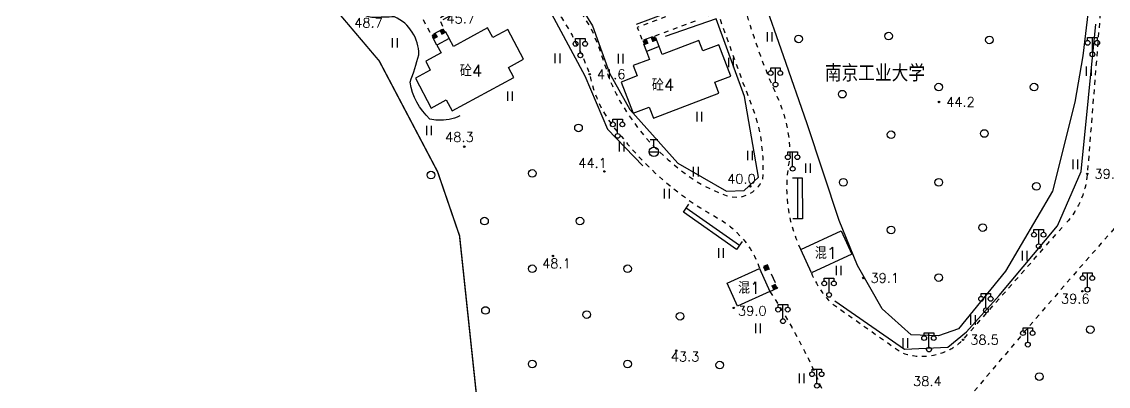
# Model space of a CAD drawing. Extents: x 115374 to 116875, y 149866 to 152432.
# Drawn here: x 115430.5 to 115658.3, y 151637.3 to 151713.9 of the extents above; entities that cross this region are included whole.
import ezdxf
from ezdxf.enums import TextEntityAlignment as Align

# ---------------------------------------------------------------- set-up
doc = ezdxf.new("R2010")
doc.units = 0
doc.header["$MEASUREMENT"] = 0
doc.header["$PDMODE"] = 32
doc.header["$PDSIZE"] = 0.3
doc.linetypes.add('X5', pattern=[3, 2, -1])
doc.linetypes.add('X6', pattern=[2, 1, -1])
doc.layers.get('0').update_dxf_attribs({"linetype": 'CONTINUOUS'})
for name, color, linetype in [('DLDW', 14, 'CONTINUOUS'), ('DLSS', 5, 'CONTINUOUS'), ('DMTZ', 5, 'CONTINUOUS'), ('GCD', 1, 'CONTINUOUS'), ('GXYZ', 2, 'CONTINUOUS'), ('JMD', 6, 'CONTINUOUS'), ('YZH', 2, 'CONTINUOUS'), ('ZBTZ', 5, 'CONTINUOUS')]:
    doc.layers.add(name, color=color, linetype=linetype)
doc.styles.add('HZ', font='rs.shx', dxfattribs={"bigfont": 'hztxt.shx'})
doc.linetypes.add('X17', pattern='A,9.4,[169,symbolx.shx,S=1,R=0,X=0,Y=0.15],0.6', length=10)
doc.linetypes.add('X18', pattern='A,9.4,[169,symbolx.shx,S=1,R=-90,X=0,Y=-0.15],0.6', length=10)
doc.linetypes.add('X36', pattern='A,2,[4,symbolt.shx,S=1,R=180,X=0,Y=0],2,[28,symbolt.shx,S=1,R=180,X=0,Y=0],1e-11', length=4)
doc.linetypes.add('X4', pattern='A,0,-1e-09,[149,symbolx.shx,S=0.15,R=0,X=0,Y=0],-1.6', length=1.6)
doc.linetypes.add('X49', pattern='A,0,[5,symbolt.shx,S=1,R=0,X=0,Y=0],-10', length=10)

# ---------------------------------------------------------------- blocks, each defined once
blk = doc.blocks.new('GC271')
at = {"const_width": 1}
blk.add_lwpolyline([(-0.5, 0), (0.5, 0)], dxfattribs=at)
blk = doc.blocks.new('GC097')
for p, q in [((-1, 2.92), (-1, 3.52)), ((-1, 3.52), (1, 3.52)), ((0, 0.52), (0, 3.52)), ((1, 3.52), (1, 2.92))]:
    blk.add_line(p, q)
for centre in [(-1, 2.42), (1, 2.42), (0.01, 0)]:
    blk.add_circle(centre, 0.5)
blk = doc.blocks.new('GC133')
for p, q in [((-0.81, 2.59), (0.79, 2.59)), ((-0.01, 0.99), (-0.01, 2.59)), ((-1.01, -0.01), (0.99, -0.01))]:
    blk.add_line(p, q)
blk.add_circle((-0.01, -0.01), 1)
blk = doc.blocks.new('GC122')
blk.add_circle((0, 0), 0.8)
blk = doc.blocks.new('GC121')
for p, q in [((-0.5, -0.64), (-0.5, 1.36)), ((-0.5, -0.64), (-0.5, 0.86)), ((0.5, -0.64), (0.5, 1.36))]:
    blk.add_line(p, q)

msp = doc.modelspace()

# ---------------------------------------------------------------- linework, layer by layer
at = {"layer": 'DLDW', "linetype": 'Continuous'}
for p, q in [((115592.13, 151681.07, 39.66), (115594.13, 151681.08, 39.66)), ((115593.13, 151681.08, 39.66), (115593.19, 151672.48, 39.66)), ((115594.13, 151681.08, 39.66), (115594.19, 151672.49, 39.66)), ((115569.24, 151673.9, 39.63), (115570.39, 151675.53, 39.63)), ((115580.39, 151666.06, 39.63), (115569.24, 151673.9, 39.63)), ((115580.97, 151666.88, 39.63), (115569.81, 151674.72, 39.63)), ((115594.19, 151672.49, 39.66), (115592.19, 151672.48, 39.66)), ((115581.54, 151667.69, 39.63), (115580.39, 151666.06, 39.63))]:
    msp.add_line(p, q, dxfattribs=at)
at = {"layer": 'DLSS', "linetype": 'X6', "flags": 128}
for points, elevation in [([(115593.84, 151666.07, -0.164014), (115591.62, 151685.39, 0.110432), (115588.99, 151697.98, -0.04189), (115581.82, 151718.14, 0.017092), (115576.77, 151734.15), (115576.57, 151734.77), (115568.97, 151750.65, 0.003273), (115551.2, 151784.25), (115553, 151784.75), (115555.64, 151788.86)], 39.46), ([(115652.07, 151748.4), (115657.21, 151748.43), (115657.26, 151734.26), (115656.67, 151716.18), (115653.92, 151681.91, -0.176372), (115648.91, 151670.98, -1.488412)], 44.04), ([(115596.08, 151661.11, 0.101525), (115600.26, 151654.79), (115615.04, 151644.34, 0.195667), (115624.62, 151644.82, 0.08876), (115627.87, 151647.1), (115648.91, 151670.98)], 40.14), ([(115587.38, 151657.22, -0.048202), (115598.37, 151636.52, -0.018881), (115607.22, 151617.27, -0.066878), (115609.55, 151608.49), (115614.23, 151573.8, -0.040063), (115616.14, 151565.5)], 37.17)]:
    msp.add_lwpolyline(points, format="xyb", dxfattribs=dict(at, elevation=elevation))
msp.add_lwpolyline([(115548.95, 151739.76), (115548.31, 151740.98), (115538.41, 151736.42), (115537.37, 151735.87), (115536.58, 151735.02), (115536.23, 151734.37), (115535.92, 151733.57), (115535.83, 151732.85), (115535.87, 151732.21), (115536.04, 151731.55), (115536.22, 151731.17), (115536.97, 151730.34), (115538.15, 151729.02), (115539.04, 151728.01), (115539.99, 151726.83), (115540.71, 151725.89), (115541.99, 151724.24), (115542.48, 151723.63), (115543.56, 151722.21), (115544.33, 151721.06), (115545.3, 151719.67), (115546.64, 151717.64), (115547.83, 151715.74), (115548.57, 151714.57), (115549.69, 151712.74), (115550.34, 151711.3), (115551.26, 151709.21), (115552.04, 151706.81), (115553.01, 151704.01), (115553.57, 151702.08), (115554.34, 151700.37), (115555.22, 151698.56), (115556.05, 151696.96), (115557.48, 151694.63), (115558.61, 151693.09), (115559.85, 151691.27), (115561.02, 151689.88), (115562.12, 151688.66), (115562.77, 151687.94), (115563.55, 151687.19), (115565.06, 151685.78), (115566.07, 151684.89), (115568.11, 151683.19), (115569.59, 151681.99), (115571.31, 151680.77), (115573.01, 151679.7), (115575.37, 151678.53), (115577.05, 151677.85), (115578.22, 151677.37), (115579.41, 151677.1), (115580.54, 151677.05), (115581.64, 151677.15), (115583.13, 151677.75), (115583.81, 151678.16), (115584.48, 151678.72), (115585, 151679.28), (115585.37, 151679.81), (115585.89, 151680.8), (115585.96, 151681.81), (115585.98, 151682.42), (115585.96, 151685.41), (115585.76, 151687.3), (115585.38, 151690.4), (115584.71, 151692.89), (115584.19, 151694.58), (115582.57, 151698.94), (115581.69, 151701.23), (115576.46, 151715.74), (115574.51, 151715.11)], dxfattribs=at)
for points, elevation in [([(115532.39, 151722.51), (115535.6, 151724.18), (115535.86, 151724.17), (115536.06, 151724.13), (115536.27, 151724.02), (115536.47, 151723.86), (115537.47, 151722.75), (115538.14, 151722.02), (115538.87, 151721.17), (115540.21, 151719.55), (115541.48, 151717.89), (115542.52, 151716.44), (115543.65, 151714.75), (115545.12, 151712.35), (115545.88, 151711.01), (115547.71, 151707.39), (115548.52, 151705.55), (115549.36, 151703.46), (115549.85, 151701.64), (115550.39, 151699.71), (115551.06, 151697.86), (115552.12, 151695.57), (115553.28, 151693.6), (115554.89, 151691.38), (115556.25, 151689.77), (115557.54, 151688.18), (115559.05, 151686.44), (115560.49, 151684.88), (115561.99, 151683.37), (115563.33, 151682.09), (115564.83, 151680.75), (115566.44, 151679.39), (115568.68, 151677.63), (115571.37, 151675.72), (115572.79, 151674.79), (115574.43, 151673.78), (115576.1, 151672.82), (115577.62, 151671.92), (115579.13, 151670.82), (115580.47, 151669.63), (115582.12, 151667.78), (115583.2, 151666.25), (115584.11, 151664.66), (115584.57, 151663.7), (115584.98, 151662.67), (115585.19, 151662.07)], 40.13), ([(115524.71, 151721.6), (115513.84, 151715.76), (115516.41, 151711.06)], 43.66), ([(115526.13, 151719.1), (115518.04, 151714.5), (115518.97, 151712.45)], 43.66), ([(115571.13, 151717), (115559.57, 151712.65), (115560.63, 151709.86)], 41.42), ([(115563.31, 151710.88), (115572.17, 151714.2)], 40.98), ([(115688.13, 151713.64), (115683.25, 151704.32), (115678.23, 151695.38), (115674.47, 151689.18), (115670.97, 151684.04), (115668.02, 151680.11), (115664.67, 151676.2), (115656.84, 151667.35), (115650.44, 151660.02), (115642.63, 151650.96), (115638.81, 151646.48), (115635.01, 151641.99), (115632.81, 151639.38), (115630.96, 151637.19), (115630.28, 151636.37)], 41.24)]:
    msp.add_lwpolyline(points, dxfattribs=dict(at, elevation=elevation))
at = {"layer": 'DMTZ', "linetype": 'X36', "elevation": 46.82, "flags": 128}
msp.add_lwpolyline([(115522.34, 151694.09, -0.126435), (115517.73, 151693.18, -0.040691), (115516.08, 151693.41, -0.166888), (115511.92, 151701.16, 0.0286), (115513.76, 151706.94, 0.296872), (115508.68, 151714.88, 0.001341), (115504.22, 151714.74, -0.211582), (115501.78, 151715.77, -0.043398), (115500, 151717.38)], format="xyb", dxfattribs=at)
at = {"layer": 'GCD', "linetype": 'Continuous'}
for p in [(115549.59, 151702.83, 41.6), (115622.83, 151697.01, 44.18), (115523.3, 151687.62, 48.28), (115552.67, 151682.43, 44.13), (115653.92, 151681.92, 39.72), (115583.3, 151679.31, 40.05), (115541.88, 151664.68, 48.12), (115606.96, 151660.06, 39.11), (115652.91, 151657.29, 39.63), (115579.8, 151653.78, 38.96), (115627.87, 151647.1, 38.54), (115567.74, 151644.8, 43.26)]:
    msp.add_point(p, dxfattribs=at)
at = {"layer": 'JMD', "linetype": 'Continuous', "flags": 128}
for points in [[(115516.36, 151695.73), (115519.51, 151697.43), (115520.74, 151695.15), (115533.69, 151702.16), (115532.55, 151704.27), (115535.72, 151705.98), (115532.42, 151712.19), (115529.25, 151710.51), (115528.17, 151712.56), (115521, 151708.68), (115520.11, 151710.33), (115517.55, 151708.95), (115518.44, 151707.3), (115515.21, 151705.55), (115516.14, 151703.66), (115513.05, 151701.99)], [(115558.68, 151694.64), (115562.05, 151695.92), (115562.93, 151693.64), (115576.68, 151698.89), (115575.81, 151701.17), (115579.15, 151702.44), (115576.64, 151709), (115573.29, 151707.73), (115572.47, 151709.89), (115564.8, 151706.97), (115564.16, 151708.63), (115561.49, 151707.61), (115562.12, 151705.95), (115558.71, 151704.65), (115559.53, 151702.49), (115556.17, 151701.2)], [(115596.08, 151661.11), (115593.84, 151666.07), (115602.34, 151669.99), (115604.58, 151665.06)], [(115578.38, 151658.99), (115585.19, 151662.07), (115587.38, 151657.22), (115580.56, 151654.14)]]:
    msp.add_lwpolyline(points, close=True, dxfattribs=at)
at = {"layer": 'YZH', "linetype": 'X18', "const_width": 0.3, "elevation": 48.31, "flags": 128}
msp.add_lwpolyline([(115500, 151712.07), (115456, 151764.02), (115445.15, 151808.38), (115446.09, 151829.99), (115446.25, 151862.29), (115444.81, 151906.11), (115430.65, 151946.02), (115430.95, 151951.54), (115431.6, 151963.52), (115433.83, 151973.81), (115435.6, 151994.59), (115436.48, 152000)], dxfattribs=at)
at = {"layer": 'YZH', "linetype": 'X17', "const_width": 0.3, "elevation": 55.55, "flags": 128}
msp.add_lwpolyline([(115500, 151712.07), (115505.46, 151705.62), (115517.69, 151682.38), (115522.3, 151668.91), (115527.09, 151623.73), (115524.42, 151602.8), (115524.58, 151541.9), (115540.75, 151519.98), (115541.86, 151508.22), (115541.92, 151500)], dxfattribs=at)
at = {"layer": 'YZH', "linetype": 'X5', "flags": 128}
for points, elevation in [([(115517.55, 151708.95), (115516.41, 151711.06), (115518.97, 151712.45), (115520.11, 151710.33)], 45.5), ([(115564.16, 151708.63), (115563.31, 151710.88), (115560.63, 151709.86), (115561.49, 151707.61)], 41.42), ([(115587.38, 151657.22), (115589.02, 151657.96), (115586.84, 151662.81), (115585.19, 151662.07)], 40.13)]:
    msp.add_lwpolyline(points, dxfattribs=dict(at, elevation=elevation))
at = {"layer": 'ZBTZ', "linetype": 'X4', "elevation": 54.39, "flags": 128}
msp.add_lwpolyline([(115654.26, 151717.29), (115653.01, 151706.72), (115651.28, 151697), (115646.61, 151678.31), (115636.79, 151661.49), (115626.92, 151649.42), (115622.7, 151647.93), (115616.97, 151648.12), (115610.9, 151653.59), (115605.77, 151662.65), (115601.91, 151672.1), (115595.2, 151692.42), (115590.25, 151706.69), (115581.7, 151731.09), (115570.5, 151757.66), (115571.92, 151765.75)], dxfattribs=at)
at = {"layer": 'ZBTZ', "linetype": 'X49', "flags": 128}
for points in [[(115559.37, 151713.34), (115574.41, 151719.02), (115564.57, 151745.41), (115561.25, 151745.41), (115551.46, 151741.59)], [(115548.08, 151740.29), (115537.45, 151735), (115537.15, 151732.36), (115543.64, 151723.54), (115550.2, 151712.99), (115553.73, 151703.04), (115558, 151695.46), (115568.07, 151684.17), (115578.24, 151678.26), (115581.99, 151678.43), (115584.99, 151681.26), (115582.07, 151698.17), (115576.13, 151714.45), (115565.42, 151710.77)], [(115518.88, 151714.33), (115535.58, 151723.35), (115540.05, 151718.46), (115548.54, 151702.5), (115553.3, 151691.31), (115560.74, 151683.63)], [(115601.02, 151655.24), (115615.57, 151645.14), (115624.66, 151645.56), (115628.62, 151648.73), (115635.44, 151656.39), (115647.69, 151670.98), (115652.66, 151682.4), (115655.72, 151713.33)]]:
    msp.add_lwpolyline(points, dxfattribs=at)

# ---------------------------------------------------------------- block references
at = {"layer": 'DLDW', "linetype": 'Continuous'}
for p in [(115547.62, 151706.8, 41.75), (115654.99, 151707.01, 40.61), (115588.54, 151700.66, 40.94), (115555.44, 151689.89, 40.9), (115592.13, 151682.99, 40.1), (115643.74, 151666.73, 40), (115599.77, 151656.5, 39.09), (115653.95, 151657.61, 39.63), (115632.65, 151653.27, 38.74), (115590.1, 151651, 39.04), (115620.72, 151645.03, 38.51), (115641.44, 151646.07, 38.55), (115597.21, 151637.43, 38.52)]:
    msp.add_blockref('GC097', p, dxfattribs=at)
at = {"layer": 'GXYZ', "linetype": 'Continuous'}
msp.add_blockref('GC133', (115563.05, 151686.56, 40.25), dxfattribs=at)
at = {"layer": 'YZH', "linetype": 'Continuous'}
for p, rotation in [((115518.76, 151711.75, 43.66), 208.4788028191555), ((115517.11, 151710.84, 43.66), 28.47880281915545), ((115561.29, 151709.56, 41.42), 20.91748891251119), ((115563.02, 151710.21, 40.98), 200.9174889125112), ((115586.57, 151662.11, 39.45), 294.2547186249776), ((115588.31, 151658.21, 39.24), 114.2547186249776)]:
    msp.add_blockref('GC271', p, dxfattribs=dict(at, rotation=rotation))
at = {"layer": 'ZBTZ', "linetype": 'Continuous'}
for name, p in [('GC121', (115508.77, 151709.07)), ('GC121', (115587.38, 151710.32)), ('GC122', (115593.38, 151710.25)), ('GC122', (115612.26, 151710.84)), ('GC122', (115633.39, 151710.03)), ('GC121', (115542.88, 151705.82)), ('GC121', (115556.11, 151705.75)), ('GC121', (115579.24, 151704.93)), ('GC121', (115654.27, 151703.11)), ('GC122', (115622.77, 151700.14)), ('GC122', (115642.77, 151700.14)), ('GC121', (115532.93, 151697.87)), ('GC122', (115602.54, 151698.65)), ('GC121', (115572.6, 151693.58)), ('GC121', (115515.93, 151690.66)), ('GC122', (115547.24, 151691.57)), ('GC122', (115612.77, 151690.14)), ('GC122', (115632.32, 151690.39)), ('GC121', (115556.33, 151687.26)), ('GC121', (115583.22, 151685.42)), ('GC121', (115651.44, 151683.56)), ('GC122', (115537.53, 151682)), ('GC121', (115571.87, 151682.04)), ('GC121', (115595.4, 151682.76)), ('GC122', (115516.31, 151681.66)), ('GC122', (115602.77, 151680.14)), ('GC122', (115622.77, 151680.14)), ('GC121', (115565.8, 151677.41)), ('GC122', (115643.25, 151679.3)), ('GC122', (115527.53, 151672)), ('GC122', (115547.53, 151672)), ('GC122', (115632.01, 151670.64)), ('GC122', (115612.77, 151670.14)), ('GC121', (115577.13, 151664.95)), ('GC121', (115640.84, 151664.37)), ('GC122', (115537.53, 151662)), ('GC122', (115557.53, 151662)), ('GC121', (115601.83, 151661.27)), ('GC122', (115622.77, 151660.14)), ('GC122', (115527.74, 151653.24)), ('GC122', (115548.98, 151652.37)), ('GC122', (115568.55, 151652.02)), ('GC121', (115629.97, 151650.87)), ('GC121', (115584.89, 151649.15)), ('GC122', (115654.54, 151649.22)), ('GC121', (115615.78, 151646.07)), ('GC122', (115537.53, 151642)), ('GC122', (115557.53, 151642)), ('GC122', (115576.86, 151641.78)), ('GC121', (115594.06, 151638.64)), ('GC122', (115643.86, 151639.36))]:
    msp.add_blockref(name, p, dxfattribs=at)

# ---------------------------------------------------------------- texts
at = {"layer": 'GCD', "linetype": 'Continuous', "style": 'HZ'}
for s, p in [('48.7', (115500.21, 151712.63, 48.66)), ('45.7', (115519.54, 151713.5, 45.74)), ('41.6', (115551.09, 151701.83, 41.6)), ('44.2', (115624.33, 151696.01, 44.18)), ('39.7', (115655.42, 151680.92, 39.72)), ('40.0', (115578.41, 151679.87, 40.05)), ('39.1', (115608.46, 151659.06, 39.11)), ('39.6', (115648.4, 151654.71, 39.63)), ('39.0', (115580.68, 151652.17, 38.96)), ('38.5', (115629.37, 151646.1, 38.54)), ('38.4', (115617.39, 151637.39, 38.45))]:
    msp.add_text(s, height=2, dxfattribs=at).set_placement(p)
at = {"layer": 'GCD', "linetype": 'Continuous', "lineweight": -3, "style": 'HZ'}
for s, p in [('48.3', (115519.27, 151688.64, 48.28)), ('44.1', (115547.19, 151683.19, 44.13)), ('48.1', (115539.62, 151662.12, 49)), ('43.3', (115566.58, 151642.55, 43.26))]:
    msp.add_text(s, height=2, dxfattribs=at).set_placement(p)
at = {"layer": 'JMD', "linetype": 'Continuous', "style": 'HZ'}
for s, height, p in [('砼4', 2.5, (115524.69, 151703.71)), ('南京工业大学', 3.5, (115609.4, 151703.24)), ('砼4', 2.5, (115564.95, 151700.72)), ('混1', 2.5, (115599.13, 151665.41)), ('混1', 2.5, (115583.02, 151658.11))]:
    msp.add_text(s, height=height, dxfattribs=at).set_placement(p, align=Align.MIDDLE)

doc.saveas('drawing.dxf')
